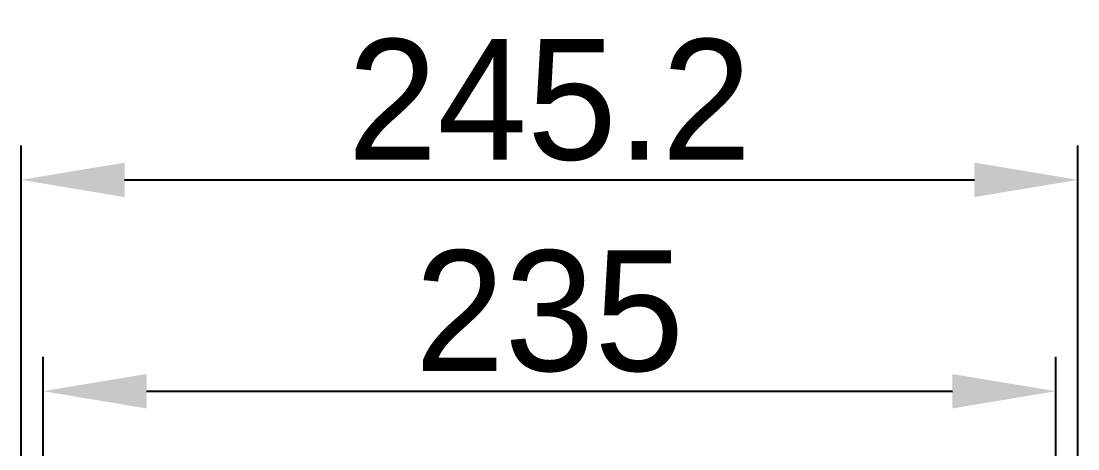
# Model space of a CAD drawing. Header units: millimetres. Extents: x 4086 to 8300, y 123 to 1549.
# Drawn here: x 7249.7 to 7311, y 851.4 to 876.2 of the extents above; entities that cross this region are included whole.
import ezdxf

# ---------------------------------------------------------------- set-up
doc = ezdxf.new("R2010")
doc.units = ezdxf.units.MM
doc.layers.add('尺寸标注', color=7, linetype='Continuous')
doc.styles.add('思源黑', font='SourceHanSansCN-Normal.ttf')
doc.dimstyles.new('尺寸标注_1_4比例', dxfattribs={"dimtxt": 7, "dimasz": 6, "dimexe": 2, "dimexo": 1.5, "dimgap": 1, "dimtad": 1, "dimdec": 1, "dimlfac": 4, "dimdsep": 46, "dimtxsty": '思源黑', "dimcen": 0.09, "dimadec": 0, "dimazin": 0, "dimtp": 0.01, "dimtm": 0.01, "dimtfac": 1, "dimtdec": 1, "dimtofl": 0, "dimtmove": 0, "dimatfit": 3, "dimfxl": 1, "dimtolj": 1, "dimarcsym": 0})

# ---------------------------------------------------------------- blocks, each defined once
blk = doc.blocks.new('*D763')
at = {"layer": 'Defpoints', "color": 0}
for p in [(7309.673, 854.718), (7250.934, 818.1), (7309.673, 816.583)]:
    blk.add_point(p, dxfattribs=at)
at = {"layer": '尺寸标注', "color": 0, "lineweight": -2}
for p, q in [((7250.934, 819.6), (7250.934, 856.718)), ((7309.673, 818.083), (7309.673, 856.718)), ((7256.934, 854.718), (7303.673, 854.718))]:
    blk.add_line(p, q, dxfattribs=at)
at = {"layer": '尺寸标注', "color": 0}
for points in [[(7256.934, 855.718), (7256.934, 853.718), (7250.934, 854.718)], [(7303.673, 853.718), (7303.673, 855.718), (7309.673, 854.718)]]:
    blk.add_solid(points, dxfattribs=at)
at = {"layer": '尺寸标注', "color": 0, "insert": (7280.303, 859.347), "char_height": 7, "attachment_point": 5, "style": '思源黑'}
blk.add_mtext('\\A1;235', dxfattribs=at)
blk = doc.blocks.new('*D764')
at = {"layer": 'Defpoints', "color": 0}
for p in [(7310.951, 866.988), (7310.951, 722.956), (7249.657, 721.212)]:
    blk.add_point(p, dxfattribs=at)
at = {"layer": '尺寸标注', "color": 0, "lineweight": -2}
for p, q in [((7249.657, 722.712), (7249.657, 868.988)), ((7310.951, 724.456), (7310.951, 868.988)), ((7255.657, 866.988), (7304.951, 866.988))]:
    blk.add_line(p, q, dxfattribs=at)
at = {"layer": '尺寸标注', "color": 0}
for points in [[(7255.657, 867.988), (7255.657, 865.988), (7249.657, 866.988)], [(7304.951, 865.988), (7304.951, 867.988), (7310.951, 866.988)]]:
    blk.add_solid(points, dxfattribs=at)
at = {"layer": '尺寸标注', "color": 0, "insert": (7280.304, 871.612), "char_height": 7, "attachment_point": 5, "style": '思源黑'}
blk.add_mtext('\\A1;245.2', dxfattribs=at)

msp = doc.modelspace()

# ---------------------------------------------------------------- dimensions: what is measured, and where the dimension line sits
at = {"layer": '尺寸标注'}
for base, p1, p2, picture, middle in [((7310.9508, 866.9881), (7249.657, 721.2118), (7310.9508, 722.9564), '*D764', (7280.3039, 871.6125)), ((7309.6728, 854.7179), (7250.9337, 818.1001), (7309.6728, 816.5835), '*D763', (7280.3032, 859.347))]:
    dim = msp.add_linear_dim(base=base, p1=p1, p2=p2, dimstyle='尺寸标注_1_4比例', dxfattribs=at)
    dim.commit()
    dim.dimension.update_dxf_attribs({"geometry": picture, "text_midpoint": middle})

doc.saveas('drawing.dxf')
